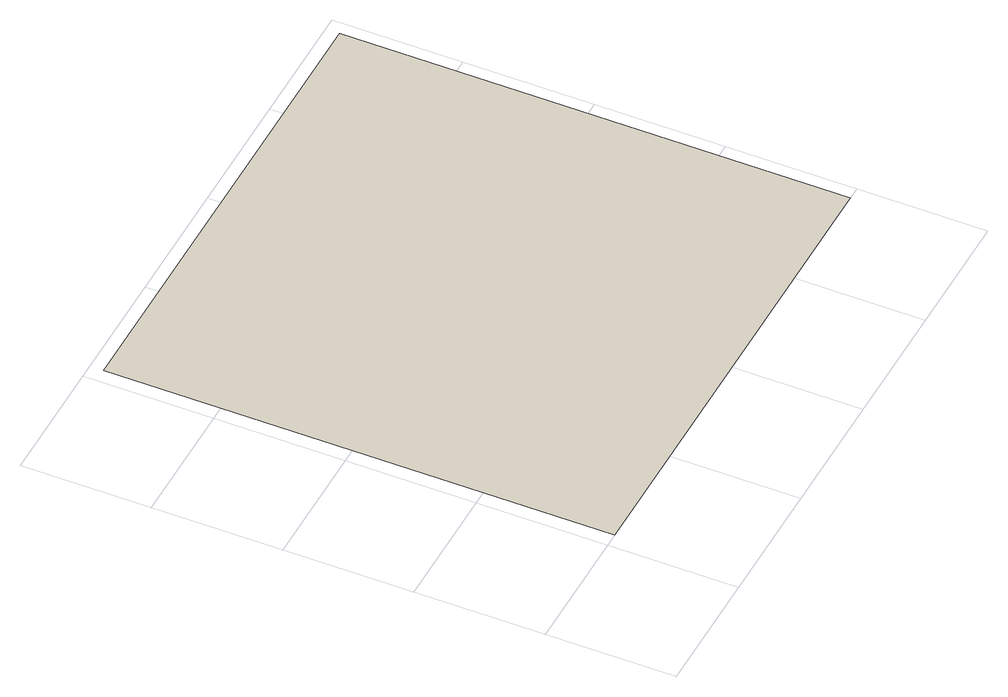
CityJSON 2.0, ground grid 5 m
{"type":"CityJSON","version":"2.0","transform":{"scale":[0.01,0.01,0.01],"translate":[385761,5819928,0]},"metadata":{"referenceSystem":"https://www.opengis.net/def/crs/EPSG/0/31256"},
"CityObjects":{
"building1":{"type":"Building","attributes":{"measuredHeight":12.5,"storeysAboveGround":4},"geometry":[{"type":"MultiSurface","lod":"2","boundaries":[[[0,1,2,3]]]}]}
},
"vertices":[
[1952,1,0],[1952,1947,0],[59,1947,0],[59,1,0]
]}
